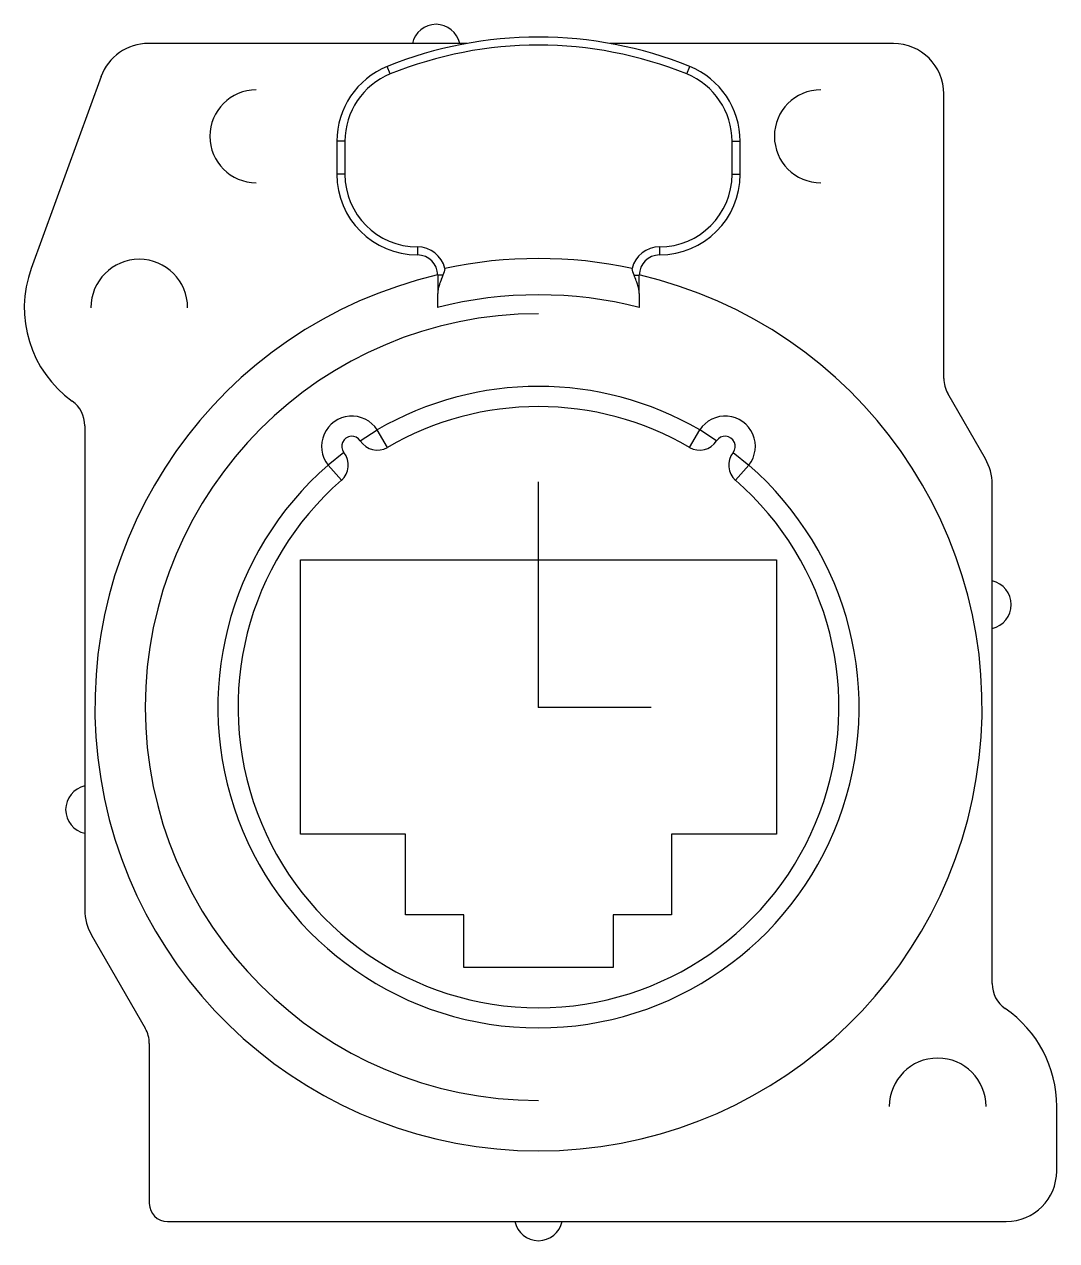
# Model space of a CAD drawing. Header units: millimetres. Extents: x -12.7 to 12.9, y -13.2 to 16.9.
import ezdxf

# ---------------------------------------------------------------- set-up
doc = ezdxf.new("R2010")
doc.units = ezdxf.units.MM
doc.header["$PDSIZE"] = -1

msp = doc.modelspace()

# ---------------------------------------------------------------- linework, layer by layer
at = {"color": 7, "linetype": 'Continuous', "lineweight": 25}
for p, q in [((-1.779, 16.45), (-9.674, 16.45)), ((8.8, 16.45), (1.779, 16.45)), ((-3.675, 15.694), (-3.75, 15.88)), ((3.675, 15.694), (3.75, 15.88)), ((-10.848, 15.628), (-12.578, 10.875)), ((10.05, 8.146), (10.05, 15.2)), ((-4.8, 14.026), (-5, 14.026)), ((-5, 14.026), (-5, 13.209)), ((-4.8, 14.026), (-4.8, 13.209)), ((4.8, 13.209), (4.8, 14.026)), ((4.8, 14.026), (5, 14.026)), ((5, 13.209), (5, 14.026)), ((-4.8, 13.209), (-5, 13.209)), ((4.8, 13.209), (5, 13.209)), ((-3, 11.409), (-3, 11.209)), ((3, 11.409), (3, 11.209)), ((-2.37, 10.709), (-2.5, 10.709)), ((-2.5, 10.709), (-2.5, 10.254)), ((2.37, 10.709), (2.5, 10.709)), ((2.5, 10.254), (2.5, 10.709)), ((11.083, 6.156), (10.15, 7.771)), ((-11.25, 6.976), (-11.25, -5.028)), ((-4.418, 6.6), (-3.998, 6.871)), ((-3.747, 6.439), (-3.998, 6.871)), ((3.747, 6.439), (3.998, 6.871)), ((4.418, 6.6), (3.998, 6.871)), ((-4.824, 6.309), (-5.216, 5.999)), ((4.824, 6.309), (5.216, 5.999)), ((-4.888, 5.622), (-5.216, 5.999)), ((4.888, 5.622), (5.216, 5.999)), ((11.25, -6.854), (11.25, 5.531)), ((-5.9, 3.65), (5.9, 3.65)), ((-5.9, -3.15), (-5.9, 3.65)), ((5.9, 3.65), (5.9, -3.15)), ((-3.3, -3.15), (-5.9, -3.15)), ((-3.3, -5.15), (-3.3, -3.15)), ((3.3, -3.15), (3.3, -5.15)), ((5.9, -3.15), (3.3, -3.15)), ((-1.85, -5.15), (-3.3, -5.15)), ((-1.85, -6.45), (-1.85, -5.15)), ((1.85, -5.15), (1.85, -6.45)), ((3.3, -5.15), (1.85, -5.15)), ((-11.083, -5.653), (-9.75, -7.96)), ((1.85, -6.45), (-1.85, -6.45)), ((-9.65, -8.335), (-9.65, -12.3)), ((12.85, -11.5), (12.85, -9.9)), ((-9.2, -12.75), (11.6, -12.75))]:
    msp.add_line(p, q, dxfattribs=at)
at = {"color": 7, "linetype": 'Continuous'}
for q in [(0, 5.584), (2.792, 0)]:
    msp.add_line((0, 0), q, dxfattribs=at)
at = {"color": 7, "linetype": 'Continuous', "lineweight": 25}
for centre, radius, start, end in [((-2.54, 16.325), 0.6, 12.0247, 167.9753), ((0, 6.609), 10, 67.9757, 112.0243), ((-9.674, 15.2), 1.25, 90, 160), ((0, 6.609), 9.8, 67.9757, 112.0243), ((8.8, 15.2), 1.25, 0, 90), ((-3, 14.026), 2, 112.0243, 180), ((-3, 14.026), 1.8, 112.0243, 180), ((3, 14.026), 1.8, 0, 67.9756), ((3, 14.026), 2, 360, 67.9757), ((-7, 14.15), 1.15, 90, 270), ((7, 14.15), 1.15, 90, 270), ((-3, 13.209), 2, 180, 270), ((-3, 13.209), 1.8, 180, 269.9999), ((3, 13.209), 1.8, 270, 359.9999), ((3, 13.209), 2, 270, 0), ((-3, 10.709), 0.7, 13.7012, 90), ((-3, 10.709), 0.5, 0, 90), ((3, 10.709), 0.7, 90.0002, 166.2988), ((3, 10.709), 0.5, 90, 180), ((-9.9, 9.9), 2.85, 160, 234.3147), ((-9.9, 9.9), 1.2, 0, 180), ((0, 0), 11.12, 77.9581, 102.0419), ((0, 0), 11, 103.1366, 76.8634), ((0, 0), 10.22, 75.8406, 104.1594), ((0, 0), 9.75, 90, 270), ((10.8, 8.146), 0.75, 180, 210), ((0, 0), 7.95, 59.8073, 120.1927), ((-12, 6.976), 0.75, 360, 54.3147), ((0, 0), 7.45, 59.8073, 120.1927), ((-4.628, 6.464), 0.75, 32.8964, 218.3036), ((4.628, 6.464), 0.75, 321.6964, 147.1036), ((-4.628, 6.464), 0.25, 32.8964, 218.3036), ((4.628, 6.464), 0.25, 321.6964, 147.1036), ((-3.998, 6.871), 0.5, 212.8964, 300.1927), ((3.998, 6.871), 0.5, 239.8073, 327.1036), ((-5.216, 5.999), 0.5, 311.0073, 38.3036), ((5.216, 5.999), 0.5, 141.6964, 228.9927), ((10, 5.531), 1.25, 360, 30), ((0, 0), 7.95, 131.0073, 48.9927), ((0, 0), 7.45, 131.0073, 48.9927), ((11.125, 2.54), 0.6, 282.0247, 77.9753), ((-11.125, -2.54), 0.6, 102.0247, 257.9753), ((-10, -5.028), 1.25, 180, 210), ((12, -6.854), 0.75, 180, 235.4192), ((9.9, -9.9), 2.95, 360, 55.4192), ((-10.4, -8.335), 0.75, 0, 30), ((9.9, -9.9), 1.2, 0, 180), ((11.6, -11.5), 1.25, 270, 0), ((-9.2, -12.3), 0.45, 180, 270), ((0, -12.625), 0.6, 192.0247, 347.9753)]:
    msp.add_arc(centre, radius, start, end, dxfattribs=at)
for points in [[(-2.32, 10.875), (-2.332, 10.817), (-2.349, 10.762), (-2.37, 10.709)], [(2.37, 10.709), (2.349, 10.762), (2.332, 10.817), (2.32, 10.875)]]:
    msp.add_open_spline(points, degree=3, dxfattribs=at)
for points, knots in [([(-2.37, 10.709), (-2.384, 10.676), (-2.408, 10.614), (-2.439, 10.53), (-2.468, 10.44), (-2.493, 10.347), (-2.498, 10.283), (-2.5, 10.254)], [0, 0, 0, 0, 0.210025, 0.390787, 0.542719, 0.792789, 1, 1, 1, 1]), ([(2.5, 10.254), (2.5, 10.267), (2.498, 10.296), (2.491, 10.343), (2.479, 10.397), (2.459, 10.471), (2.423, 10.576), (2.389, 10.661), (2.37, 10.709)], [0, 0, 0, 0, 0.098685, 0.207407, 0.326873, 0.457651, 0.696142, 1, 1, 1, 1]), ([(-2.5, 9.909), (-2.5, 9.91), (-2.5, 9.911), (-2.5, 9.923), (-2.5, 9.941), (-2.5, 9.966), (-2.5, 10), (-2.5, 10.047), (-2.5, 10.106), (-2.5, 10.175), (-2.5, 10.227), (-2.5, 10.254)], [0, 0, 0, 0, 0.0990124, 0.1971479, 0.295233, 0.3940957, 0.4945446, 0.618076, 0.7453083, 0.8715301, 1, 1, 1, 1]), ([(2.5, 10.254), (2.5, 10.233), (2.5, 10.191), (2.5, 10.134), (2.5, 10.083), (2.5, 10.037), (2.5, 9.995), (2.5, 9.958), (2.5, 9.931), (2.5, 9.913), (2.5, 9.91), (2.5, 9.909)], [0, 0, 0, 0, 0.101999, 0.202732, 0.30302, 0.403694, 0.505574, 0.628071, 0.753555, 0.875936, 1, 1, 1, 1])]:
    msp.add_open_spline(points, degree=3, knots=knots, dxfattribs=at)
at = {"color": 7, "linetype": 'Continuous'}
msp.add_point((0, 0), dxfattribs=at)

doc.saveas('drawing.dxf')
